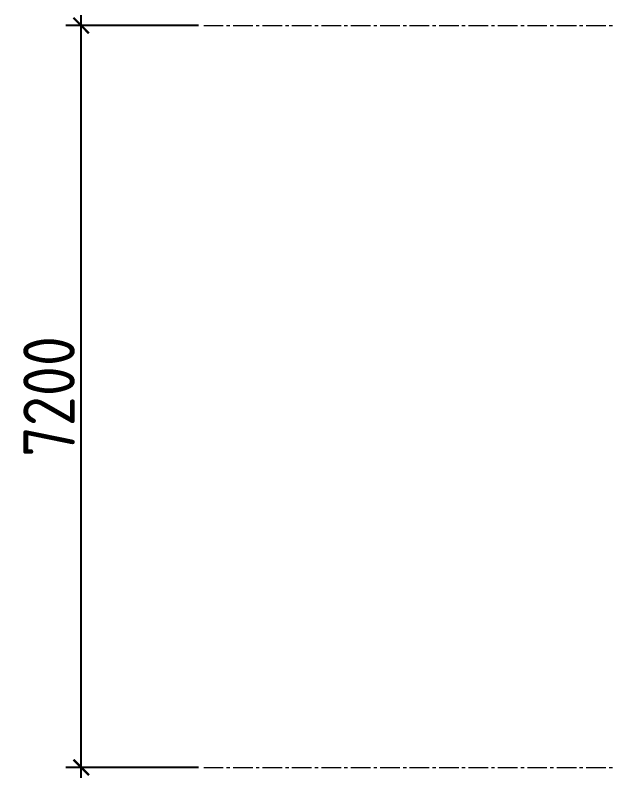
# Model space of a CAD drawing. Header units: millimetres. Extents: x 163705 to 1616509, y 81827 to 302547.
# Drawn here: x 1052155 to 1057900, y 142960 to 150360 of the extents above; entities that cross this region are included whole.
import ezdxf

# ---------------------------------------------------------------- set-up
doc = ezdxf.new("R2010")
doc.units = ezdxf.units.MM
doc.header["$LTSCALE"] = 10
doc.linetypes.add('CENTER2', pattern=[28.575000000000003, 19.05, -3.175, 3.175, -3.175])
doc.layers.add('1-中心线', color=1, linetype='CENTER2', lineweight=0)
doc.layers.add('1-标注', color=3, linetype='Continuous', lineweight=0)
doc.styles.add('HZ', font='gbenor.shx', dxfattribs={"bigfont": 'gbcbig.shx'})
doc.dimstyles.new('100$0', dxfattribs={"dimscale": 100, "dimtxt": 5, "dimasz": 1.5, "dimexe": 1.5, "dimexo": 0.5, "dimtad": 1, "dimdec": 0, "dimdsep": 46, "dimtxsty": 'HZ', "dimblk": 'ARCHTICK', "dimcen": 2.5, "dimdle": 1, "dimclrd": 256, "dimclre": 256, "dimadec": 0, "dimazin": 0, "dimtfac": 1, "dimtdec": 0, "dimtmove": 0, "dimatfit": 3, "dimfxl": 0, "dimarcsym": 0})

# ---------------------------------------------------------------- blocks, each defined once
blk = doc.blocks.new('_ArchTick')
at = {"const_width": 0.15}
blk.add_lwpolyline([(-0.5, -0.5), (0.5, 0.5)], dxfattribs=at)
blk = doc.blocks.new('*D384')
at = {"layer": '1-标注', "lineweight": -2, "transparency": 16777216}
for p, q in [((1052795.919026613, 142959.6317333493), (1052795.919026613, 150359.6317333493)), ((1053935.779878024, 150259.6317333493), (1052645.919026613, 150259.6317333493)), ((1053935.779878024, 143059.6317333493), (1052645.919026613, 143059.6317333493))]:
    blk.add_line(p, q, dxfattribs=at)
at = {"layer": 'Defpoints', "transparency": 16777216}
for p in [(1052795.919026613, 150259.6317333493), (1053985.779878024, 150259.6317333493), (1053985.779878024, 143059.6317333493)]:
    blk.add_point(p, dxfattribs=at)
at = {"layer": '1-标注', "lineweight": -2, "transparency": 16777216, "xscale": 150, "yscale": 150, "zscale": 150}
for p, rotation in [((1052795.919026613, 150259.6317333493), 90), ((1052795.919026613, 143059.6317333493), 270)]:
    blk.add_blockref('_ArchTick', p, dxfattribs=dict(at, rotation=rotation))
at = {"layer": '1-标注', "transparency": 16777216, "insert": (1052483.419026613, 146659.6317333489), "char_height": 500, "attachment_point": 5, "rotation": 90, "style": 'HZ'}
blk.add_mtext('7200', dxfattribs=at)

msp = doc.modelspace()

# ---------------------------------------------------------------- linework, layer by layer
at = {"layer": '1-中心线'}
for p, q in [((1053985.779878024, 150259.6317333492), (1105985.705053746, 150259.6317333492)), ((1053985.779878024, 143059.6317333492), (1105995.705053746, 143059.6317333492))]:
    msp.add_line(p, q, dxfattribs=at)

# ---------------------------------------------------------------- dimensions: what is measured, and where the dimension line sits
at = {"layer": '1-标注'}
dim = msp.add_linear_dim(base=(1052795.919026613, 150259.6317333493), p1=(1053985.779878024, 143059.6317333492), p2=(1053985.779878024, 150259.6317333492), angle=90, dimstyle='100$0', override={"dimtol": 0, "dimlim": 0, "dimtdec": 8, "dimtix": 1}, dxfattribs=at)
dim.commit()
dim.dimension.update_dxf_attribs({"geometry": '*D384', "text_midpoint": (1052483.419026613, 146659.6317333489)})

doc.saveas('drawing.dxf')
